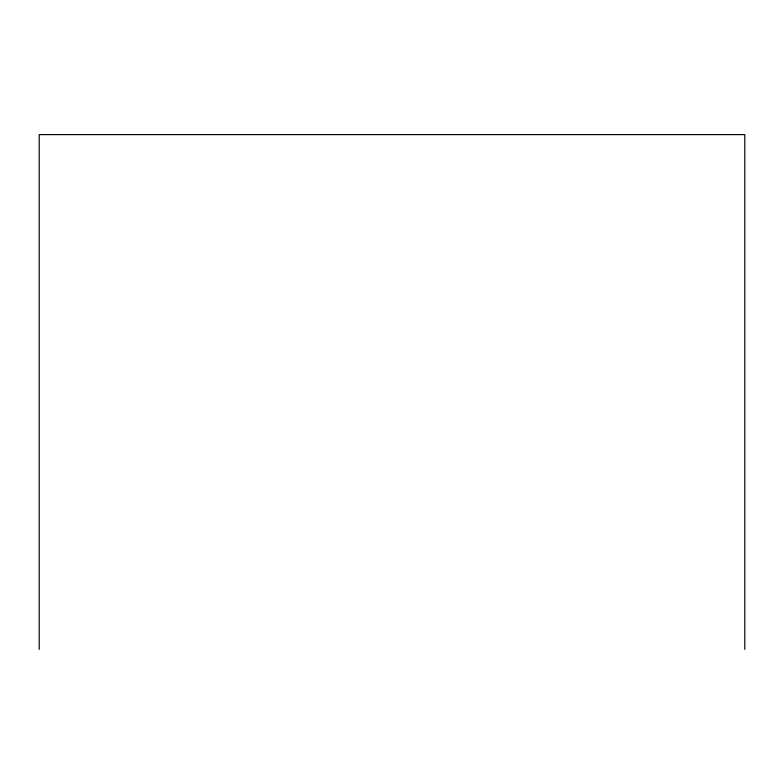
<?xml version="1.0" encoding="UTF-8"?>
<svg xmlns="http://www.w3.org/2000/svg" width="784" height="784" viewBox="0 0 784 784"><rect width="100%" height="100%" fill="white"/><g stroke="black" fill="none" stroke-linecap="round" stroke-linejoin="round"><path stroke-width="1.18" d="M744.8 649.387L744.8 134.613L39.2 134.613L39.2 649.387"/></g></svg>
